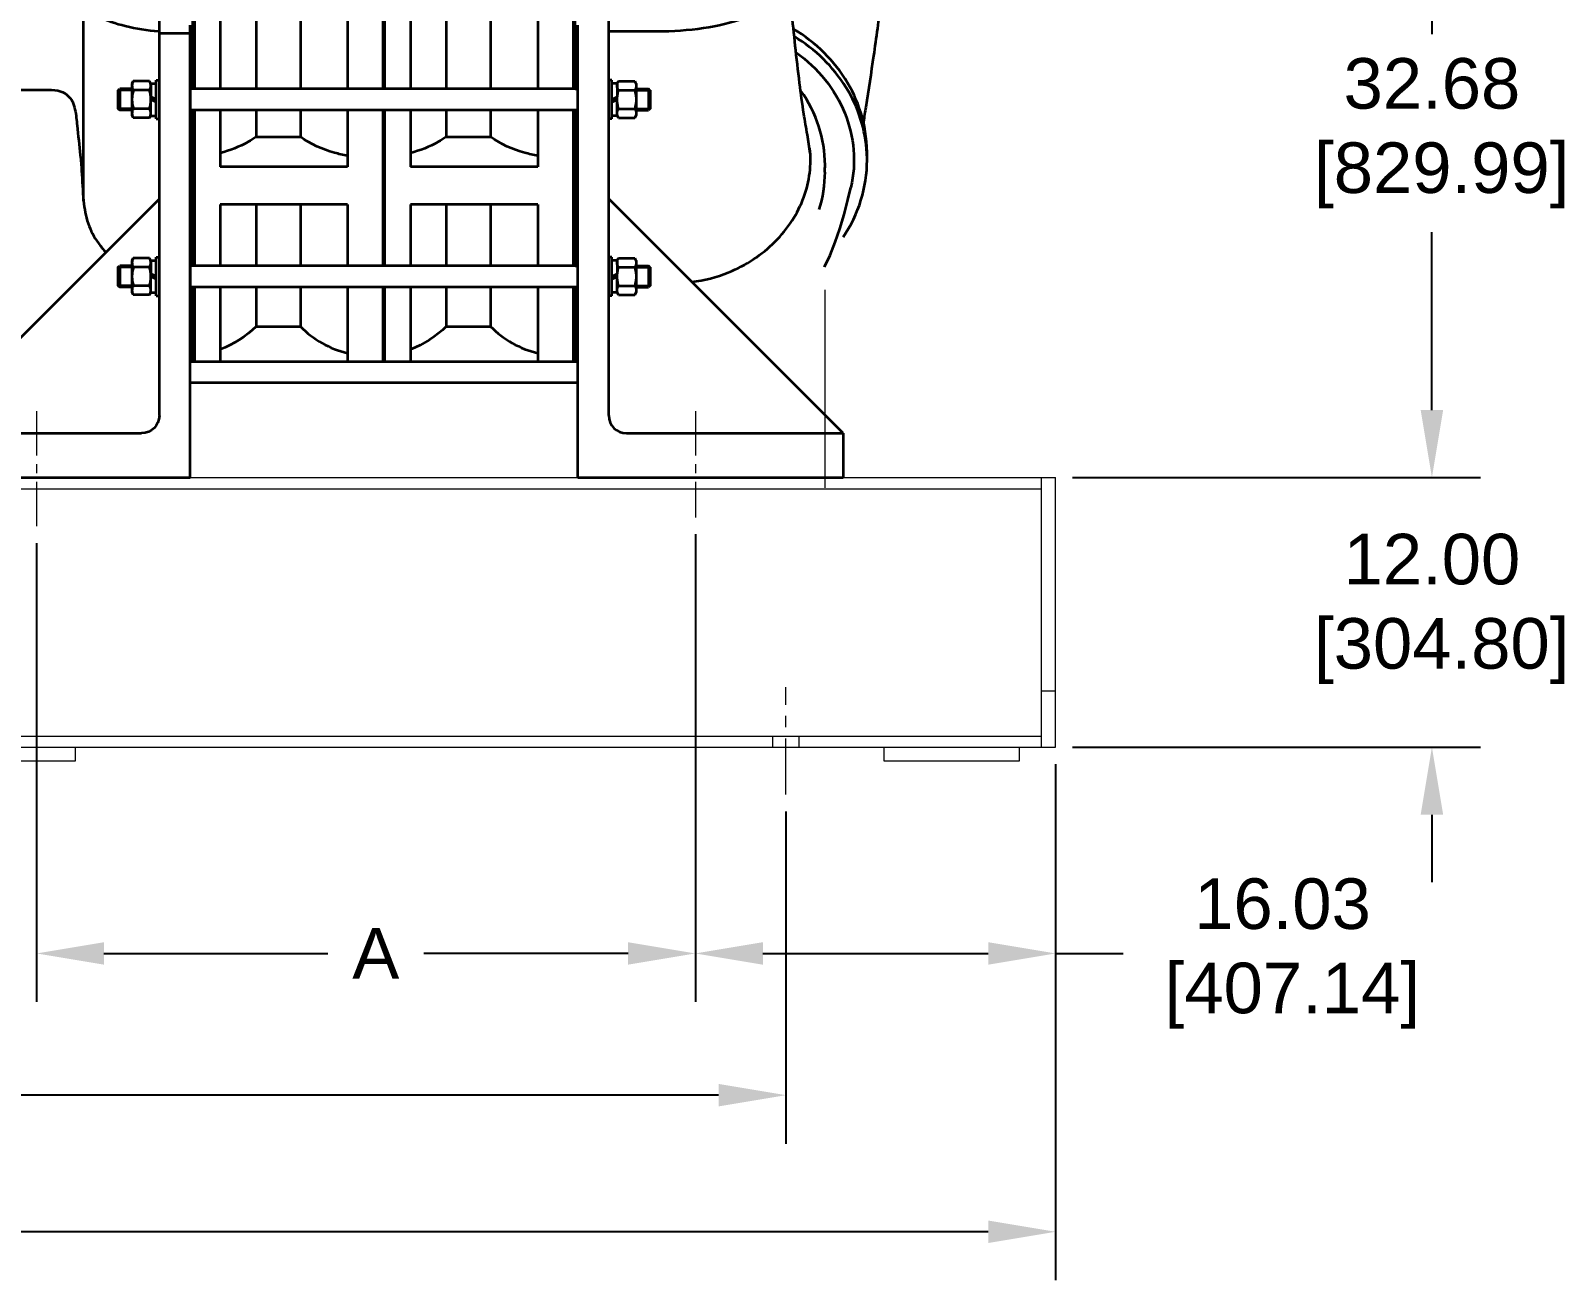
# Model space of a CAD drawing. Header units: inches. Extents: x 62 to 508, y 938 to 1278.
# Drawn here: x 203.9 to 272.1, y 1022.5 to 1078.1 of the extents above; entities that cross this region are included whole.
import ezdxf

# ---------------------------------------------------------------- set-up
doc = ezdxf.new("R2010")
doc.units = ezdxf.units.IN
doc.header["$MEASUREMENT"] = 0
doc.linetypes.add('CENTER', pattern=[2, 1.25, -0.25, 0.25, -0.25])
doc.linetypes.add('点画线', pattern=[16, 10, -2, 2, -2])
doc.layers.add('CL', color=1, linetype='CENTER')
doc.layers.add('中心线层', color=1, linetype='点画线', lineweight=18)
doc.layers.add('粗实线层', color=7, linetype='Continuous', lineweight=35)
doc.styles.get("Standard").update_dxf_attribs({"font": 'arial.ttf'})
doc.dimstyles.new('STANDARD 2 PLCS', dxfattribs={"dimtxt": 0.125, "dimasz": 0.18, "dimexe": 0.18, "dimexo": 0.0625, "dimgap": 0.09, "dimtad": 0, "dimtih": 1, "dimtoh": 1, "dimzin": 4, "dimdsep": 46, "dimtxsty": 'Standard', "dimcen": 0.09, "dimaunit": 1, "dimadec": 0, "dimazin": 1, "dimtfac": 1, "dimtofl": 0, "dimtmove": 1, "dimatfit": 3, "dimfxl": 1, "dimtolj": 1, "dimtzin": 4, "dimarcsym": 0})

# ---------------------------------------------------------------- blocks, each defined once
blk = doc.blocks.new('CF45排气机壳1#-01')
blk.add_line((33.4, 10), (-19.6, 63))
at = {"layer": '中心线层'}
blk.add_line((0, 15), (0, -9), dxfattribs=at)
at = {"layer": '粗实线层', "color": 7}
for p, q in [((-19.6, 14), (-19.6, 161)), ((-27.2, 87.84), (-27.2, 135.31)), ((-26.6, 0), (-26.6, 102.23)), ((-8.6, 100.79), (-19.6, 100.79)), ((-18.9, 89.84), (-19.6, 89.84)), ((-18.9, 81.04), (-18.9, 89.84)), ((-17.7, 89.09), (-18.9, 89.09)), ((-17.38, 89.6), (-17.7, 89.04)), ((-17.7, 89.09), (-17.7, 86.04)), ((-17.38, 89.6), (-13.72, 89.6)), ((-17.38, 87.52), (-13.72, 87.52)), ((-13.72, 89.6), (-13.4, 89.04)), ((-13.4, 89.04), (-13.4, 81.84)), ((-13.4, 87.84), (-10.64, 87.84)), ((-10.64, 87.84), (-10.64, 83.04)), ((-10.24, 87.44), (-10.64, 87.84)), ((-10.24, 87.54), (-10.24, 83.34)), ((-18.9, 85.44), (-17.7, 86.04)), ((-18.9, 84.84), (-17.7, 85.44)), ((-17.7, 85.44), (-17.7, 86.04)), ((-17.7, 81.79), (-17.7, 85.44)), ((-17.38, 83.36), (-13.72, 83.36)), ((-10.24, 83.44), (-10.64, 83.04)), ((-27.2, 47.84), (-27.2, 83.04)), ((-18.9, 81.04), (-19.6, 81.04)), ((-17.7, 81.79), (-18.9, 81.79)), ((-17.38, 81.29), (-17.7, 81.84)), ((-17.38, 81.29), (-13.72, 81.29)), ((-13.72, 81.29), (-13.4, 81.84)), ((-13.4, 83.04), (-10.64, 83.04)), ((-13.4, 83.04), (-10.64, 83.04)), ((-18.9, 49.84), (-19.6, 49.84)), ((-18.9, 41.04), (-18.9, 49.84)), ((-17.7, 49.09), (-18.9, 49.09)), ((-17.38, 49.59), (-17.7, 49.04)), ((-17.7, 49.09), (-17.7, 46.04)), ((-17.38, 49.59), (-13.72, 49.59)), ((-13.72, 49.59), (-13.4, 49.04)), ((-13.4, 49.04), (-13.4, 41.84)), ((-18.9, 45.44), (-17.7, 46.04)), ((-18.9, 44.84), (-17.7, 45.44)), ((-17.7, 45.44), (-17.7, 46.04)), ((-17.7, 41.79), (-17.7, 45.44)), ((-17.38, 47.52), (-13.72, 47.52)), ((-13.4, 47.84), (-10.64, 47.84)), ((-10.64, 47.84), (-10.64, 43.04)), ((-10.24, 47.44), (-10.64, 47.84)), ((-10.24, 47.54), (-10.24, 43.34)), ((-27.2, 26.19), (-27.2, 43.04)), ((-17.7, 41.79), (-18.9, 41.79)), ((-17.38, 41.28), (-17.7, 41.84)), ((-17.38, 43.36), (-13.72, 43.36)), ((-13.72, 41.28), (-13.4, 41.84)), ((-13.4, 43.04), (-10.64, 43.04)), ((-13.4, 43.04), (-10.64, 43.04)), ((-10.24, 43.44), (-10.64, 43.04)), ((-18.9, 41.04), (-19.6, 41.04)), ((-17.38, 41.28), (-13.72, 41.28)), ((-15.6, 10), (33.4, 10)), ((33.4, 10), (33.4, 0)), ((-26.6, 0), (33.4, 0))]:
    blk.add_line(p, q, dxfattribs=at)
at = {"layer": '粗实线层'}
for p, q in [((-27.2, 87.84), (-26.6, 87.84)), ((-19.6, 81.04), (-19.6, 89.84)), ((-27.2, 83.04), (-26.6, 83.04)), ((-19.6, 41.04), (-19.6, 49.84)), ((-27.2, 47.84), (-26.6, 47.84)), ((-27.2, 43.04), (-26.6, 43.04)), ((-27.2, 26.19), (-26.6, 26.19))]:
    blk.add_line(p, q, dxfattribs=at)
at = {"layer": '粗实线层', "color": 3}
for p, q in [((-13.4, 87.54), (-10.24, 87.54)), ((-13.4, 83.34), (-10.24, 83.34)), ((-13.4, 47.54), (-10.24, 47.54)), ((-13.4, 43.34), (-10.24, 43.34))]:
    blk.add_line(p, q, dxfattribs=at)
at = {"layer": '粗实线层', "color": 7}
for points in [[(33.62, 59.43), (34.49, 62.75), (35.15, 65.57)], [(29.19, 47.6), (30.43, 50.23), (31.61, 53.17), (32.67, 56.24), (33.62, 59.43)]]:
    blk.add_lwpolyline(points, dxfattribs=at)
for centre, radius, start, end in [((8.4, 71.75), 30.4, 359.9995, 2.9696), ((1.32, 70.63), 27.98, 356.7698, 359.9999), ((1.06, 69.08), 28.24, 342.4298, 359.9497)]:
    blk.add_arc(centre, radius, start, end, dxfattribs=at)
at = {"layer": '粗实线层'}
blk.add_arc((-15.6, 14), 4, 180, 270, dxfattribs=at)
at = {"layer": '粗实线层', "color": 7}
for points, knots in [([(22.36, 111.54), (21.42, 109.79), (18.93, 107.51), (14.92, 105.25), (9.5, 103.06), (1.58, 101.26), (-5.11, 100.79), (-8.6, 100.79)], [0, 0, 0, 0, 229.699845, 373.407334, 535.655671, 905.367804, 1310.866782, 1310.866782, 1310.866782, 1310.866782]), ([(38.79, 72.43), (38.85, 75.48), (38.16, 81.38), (34.67, 89.45), (29.32, 96.27), (24.69, 99.86), (22.17, 101.38)], [0, 0, 0, 0, 217.112483, 415.766293, 618.975045, 828.071673, 828.071673, 828.071673, 828.071673]), ([(38.76, 73.32), (38.62, 75.93), (37.66, 81.17), (34.27, 88.46), (29.12, 94.84), (24.74, 98.22), (22.38, 99.67)], [0, 0, 0, 0, 199.759141, 402.358163, 609.456447, 821.695878, 821.695878, 821.695878, 821.695878]), ([(22.77, 96.07), (25.21, 94.32), (29.59, 90.24), (34.13, 82.61), (36.19, 74.12), (35.78, 68.34), (35.15, 65.57)], [0, 0, 0, 0, 202.357877, 399.096762, 591.897947, 783.767519, 783.767519, 783.767519, 783.767519]), ([(-17.7, 88.56), (-17.7, 88.74), (-17.63, 89.1), (-17.47, 89.44), (-17.38, 89.6)], [0, 0, 0, 0, 299.822326, 618.101501, 618.101501, 618.101501, 618.101501]), ([(-17.38, 87.52), (-17.47, 87.68), (-17.63, 88.02), (-17.7, 88.38), (-17.7, 88.56)], [0, 0, 0, 0, 315.053735, 611.83708, 611.83708, 611.83708, 611.83708]), ([(-17.7, 85.44), (-17.7, 85.79), (-17.64, 86.5), (-17.48, 87.18), (-17.38, 87.52)], [0, 0, 0, 0, 301.053922, 602.233615, 602.233615, 602.233615, 602.233615]), ([(-13.72, 89.6), (-13.63, 89.44), (-13.47, 89.1), (-13.4, 88.74), (-13.4, 88.56)], [0, 0, 0, 0, 310.389573, 602.779236, 602.779236, 602.779236, 602.779236]), ([(-13.4, 88.56), (-13.4, 88.38), (-13.47, 88.02), (-13.63, 87.68), (-13.72, 87.52)], [0, 0, 0, 0, 289.330824, 596.472647, 596.472647, 596.472647, 596.472647]), ([(-13.72, 87.52), (-13.62, 87.18), (-13.46, 86.5), (-13.4, 85.79), (-13.4, 85.44)], [0, 0, 0, 0, 293.566969, 587.011323, 587.011323, 587.011323, 587.011323]), ([(29.3, 70.63), (29.3, 73.58), (28.34, 79.56), (25.58, 84.95), (23.84, 87.4)], [0, 0, 0, 0, 213.907854, 431.616862, 431.616862, 431.616862, 431.616862]), ([(-17.38, 83.36), (-17.48, 83.7), (-17.64, 84.39), (-17.7, 85.09), (-17.7, 85.44)], [0, 0, 0, 0, 294.830294, 589.537447, 589.537447, 589.537447, 589.537447]), ([(-17.7, 82.32), (-17.7, 82.5), (-17.63, 82.87), (-17.47, 83.2), (-17.38, 83.36)], [0, 0, 0, 0, 281.178743, 579.667699, 579.667699, 579.667699, 579.667699]), ([(-13.4, 85.44), (-13.4, 85.09), (-13.46, 84.39), (-13.62, 83.7), (-13.72, 83.36)], [0, 0, 0, 0, 287.071976, 574.263884, 574.263884, 574.263884, 574.263884]), ([(-13.72, 83.36), (-13.63, 83.2), (-13.47, 82.87), (-13.4, 82.5), (-13.4, 82.32)], [0, 0, 0, 0, 290.507018, 564.166697, 564.166697, 564.166697, 564.166697]), ([(-17.38, 81.29), (-17.47, 81.45), (-17.63, 81.78), (-17.7, 82.15), (-17.7, 82.32)], [0, 0, 0, 0, 295.268304, 573.413152, 573.413152, 573.413152, 573.413152]), ([(-13.4, 82.32), (-13.4, 82.15), (-13.47, 81.78), (-13.63, 81.45), (-13.72, 81.29)], [0, 0, 0, 0, 270.603025, 557.865191, 557.865191, 557.865191, 557.865191]), ([(-0.8, 44.2), (2.01, 44.58), (6.91, 45.84), (13.2, 49.12), (18.11, 53.12), (21.98, 57.9), (24.68, 63.2), (26.06, 68.79), (26.08, 72.58), (25.86, 74.41)], [83.041624, 83.041624, 83.041624, 83.041624, 235.65273, 351.673381, 465.308715, 575.695177, 682.027848, 784.669035, 884.561499, 884.561499, 884.561499, 884.561499]), ([(33.4, 54.3), (35.13, 56.87), (37.86, 62.5), (38.8, 68.69), (38.8, 71.75)], [0, 0, 0, 0, 165.834581, 329.017474, 329.017474, 329.017474, 329.017474]), ([(-17.7, 48.55), (-17.7, 48.73), (-17.63, 49.1), (-17.47, 49.43), (-17.38, 49.59)], [0, 0, 0, 0, 181.084085, 373.315578, 373.315578, 373.315578, 373.315578]), ([(-17.38, 47.52), (-17.47, 47.68), (-17.63, 48.01), (-17.7, 48.38), (-17.7, 48.55)], [0, 0, 0, 0, 189.073994, 367.183334, 367.183334, 367.183334, 367.183334]), ([(-13.72, 49.59), (-13.63, 49.43), (-13.47, 49.1), (-13.4, 48.73), (-13.4, 48.55)], [0, 0, 0, 0, 183.440288, 356.242625, 356.242625, 356.242625, 356.242625]), ([(-13.4, 48.55), (-13.4, 48.38), (-13.47, 48.01), (-13.63, 47.68), (-13.72, 47.52)], [0, 0, 0, 0, 169.779781, 350.011084, 350.011084, 350.011084, 350.011084]), ([(-17.7, 45.44), (-17.7, 45.79), (-17.64, 46.49), (-17.48, 47.18), (-17.38, 47.52)], [0, 0, 0, 0, 178.946233, 357.967225, 357.967225, 357.967225, 357.967225]), ([(-17.38, 43.36), (-17.48, 43.7), (-17.64, 44.38), (-17.7, 45.09), (-17.7, 45.44)], [0, 0, 0, 0, 172.827803, 345.583422, 345.583422, 345.583422, 345.583422]), ([(-13.72, 47.52), (-13.62, 47.18), (-13.46, 46.49), (-13.4, 45.79), (-13.4, 45.44)], [0, 0, 0, 0, 170.484323, 340.897439, 340.897439, 340.897439, 340.897439]), ([(-13.4, 45.44), (-13.4, 45.09), (-13.46, 44.38), (-13.62, 43.7), (-13.72, 43.36)], [0, 0, 0, 0, 164.1485, 328.365577, 328.365577, 328.365577, 328.365577]), ([(-17.7, 42.32), (-17.7, 42.5), (-17.63, 42.86), (-17.47, 43.2), (-17.38, 43.36)], [0, 0, 0, 0, 162.901819, 335.832366, 335.832366, 335.832366, 335.832366]), ([(-17.38, 41.28), (-17.47, 41.44), (-17.63, 41.77), (-17.7, 42.14), (-17.7, 42.32)], [0, 0, 0, 0, 169.799585, 329.752004, 329.752004, 329.752004, 329.752004]), ([(-13.72, 43.36), (-13.63, 43.2), (-13.47, 42.86), (-13.4, 42.5), (-13.4, 42.32)], [0, 0, 0, 0, 163.888505, 318.272643, 318.272643, 318.272643, 318.272643]), ([(-13.4, 42.32), (-13.4, 42.14), (-13.47, 41.77), (-13.63, 41.44), (-13.72, 41.28)], [0, 0, 0, 0, 151.377044, 312.073316, 312.073316, 312.073316, 312.073316])]:
    blk.add_open_spline(points, degree=3, knots=knots, dxfattribs=at)
at = {"layer": '粗实线层'}
for points, knots in [([(25.97, 73.23), (25.76, 74.64), (25.31, 77.63), (24.35, 82.9), (23.48, 89.63), (22.58, 97.4), (21.86, 104.35), (21.45, 108.48), (21.31, 109.98)], [1035.583145, 1035.583145, 1035.583145, 1035.583145, 1109.348883, 1191.258031, 1312.370539, 1459.049483, 1595.309614, 1673.114321, 1673.114321, 1673.114321, 1673.114321]), ([(42.01, 108), (42, 107.89), (41.43, 103.65), (40.34, 95.55), (38.94, 86.46), (38.16, 81.48), (37.98, 80.34)], [0, 0, 0, 0, 11.325132, 420.488774, 803.645855, 916.472477, 916.472477, 916.472477, 916.472477])]:
    blk.add_open_spline(points, degree=3, knots=knots, dxfattribs=at)
blk = doc.blocks.new('CF45进气机壳1#-01_1')
at = {"layer": '中心线层'}
blk.add_line((0, 15), (0, -11), dxfattribs=at)
at = {"layer": '粗实线层'}
for p, q in [((-35.36, 135.31), (-35.36, 87.84)), ((-27.76, 14), (-27.76, 137.47)), ((-10.64, 62.52), (-10.64, 106.08)), ((-34.76, 0), (-34.76, 102.23)), ((-27.76, 100.43), (-34.76, 100.43)), ((-35.36, 87.84), (-34.76, 87.84)), ((-34.76, 87.84), (-34.76, 83.04)), ((-27.76, 81.04), (-27.76, 89.84)), ((-34.76, 83.04), (-35.36, 83.04)), ((-35.36, 83.04), (-35.36, 47.84)), ((25.24, 10), (-27.76, 63)), ((-27.76, 41.04), (-27.76, 49.84)), ((-35.36, 47.84), (-34.76, 47.84)), ((-34.76, 47.84), (-34.76, 43.04)), ((-34.76, 43.04), (-35.36, 43.04)), ((-35.36, 43.04), (-35.36, 26.19)), ((-35.36, 26.19), (-34.76, 26.19)), ((-27.76, 18.99), (-27.76, 23.79)), ((25.24, 10), (-23.76, 10)), ((25.24, 0), (-34.76, 0))]:
    blk.add_line(p, q, dxfattribs=at)
at = {"layer": '粗实线层', "color": 7}
for p, q in [((-27.06, 89.84), (-27.76, 89.84)), ((-27.06, 81.04), (-27.06, 89.84)), ((-25.86, 89.09), (-27.06, 89.09)), ((-25.54, 89.6), (-25.86, 89.04)), ((-25.86, 89.09), (-25.86, 86.04)), ((-25.54, 89.6), (-21.88, 89.6)), ((-25.54, 87.52), (-21.88, 87.52)), ((-21.88, 89.6), (-21.56, 89.04)), ((-21.56, 89.04), (-21.56, 81.84)), ((-21.56, 87.84), (-18.8, 87.84)), ((-18.8, 87.84), (-18.8, 83.04)), ((-18.4, 87.44), (-18.8, 87.84)), ((-18.4, 87.54), (-18.4, 83.34)), ((-27.06, 85.44), (-25.86, 86.04)), ((-27.06, 84.84), (-25.86, 85.44)), ((-25.86, 85.44), (-25.86, 86.04)), ((-25.86, 81.79), (-25.86, 85.44)), ((-25.54, 83.36), (-21.88, 83.36)), ((-18.4, 83.44), (-18.8, 83.04)), ((-27.06, 81.04), (-27.76, 81.04)), ((-25.86, 81.79), (-27.06, 81.79)), ((-25.54, 81.29), (-25.86, 81.84)), ((-25.54, 81.29), (-21.88, 81.29)), ((-21.88, 81.29), (-21.56, 81.84)), ((-21.56, 83.04), (-18.8, 83.04)), ((-21.56, 83.04), (-18.8, 83.04)), ((-27.06, 49.84), (-27.76, 49.84)), ((-27.06, 41.04), (-27.06, 49.84)), ((-25.86, 49.09), (-27.06, 49.09)), ((-25.54, 49.59), (-25.86, 49.04)), ((-25.86, 49.09), (-25.86, 46.04)), ((-25.54, 49.59), (-21.88, 49.59)), ((-21.88, 49.59), (-21.56, 49.04)), ((-21.56, 49.04), (-21.56, 41.84)), ((-27.06, 45.44), (-25.86, 46.04)), ((-27.06, 44.84), (-25.86, 45.44)), ((-25.86, 45.44), (-25.86, 46.04)), ((-25.86, 41.79), (-25.86, 45.44)), ((-25.54, 47.52), (-21.88, 47.52)), ((-21.56, 47.84), (-18.8, 47.84)), ((-18.8, 47.84), (-18.8, 43.04)), ((-18.4, 47.44), (-18.8, 47.84)), ((-18.4, 47.54), (-18.4, 43.34)), ((-25.86, 41.79), (-27.06, 41.79)), ((-25.54, 41.28), (-25.86, 41.84)), ((-25.54, 43.36), (-21.88, 43.36)), ((-21.88, 41.28), (-21.56, 41.84)), ((-21.56, 43.04), (-18.8, 43.04)), ((-21.56, 43.04), (-18.8, 43.04)), ((-18.4, 43.44), (-18.8, 43.04)), ((-27.06, 41.04), (-27.76, 41.04)), ((-25.54, 41.28), (-21.88, 41.28))]:
    blk.add_line(p, q, dxfattribs=at)
at = {"layer": '粗实线层', "color": 3}
for p, q in [((-21.56, 87.54), (-18.4, 87.54)), ((-21.56, 83.34), (-18.4, 83.34)), ((-21.56, 47.54), (-18.4, 47.54)), ((-21.56, 43.34), (-18.4, 43.34))]:
    blk.add_line(p, q, dxfattribs=at)
at = {"layer": '粗实线层'}
for centre, radius, start, end in [((-32.1, 154.91), 54.29, 274.5863, 274.706), ((-23.76, 14), 4, 180, 270)]:
    blk.add_arc(centre, radius, start, end, dxfattribs=at)
for points, knots in [([(77.59, 299.68), (77.5, 299.18), (77.02, 296.79), (75.56, 290.64), (73.55, 282.21), (71.04, 272.05), (68.44, 258.95), (64.39, 237.69), (59.54, 209.19), (55.34, 176.66), (52.45, 147.96), (50.15, 125.92), (47.64, 111.48), (43.78, 101.12), (38.13, 93.01), (30.95, 88.78), (25.2, 87.59), (19.64, 87.57), (13.21, 87.6), (5.32, 87.6), (-0.78, 87.66), (-5.78, 87.58), (-8.09, 85.55), (-8.89, 82.62), (-9.24, 78.54), (-9.81, 73.93), (-10.32, 68.25), (-10.45, 63.06), (-11.38, 57.4), (-13.43, 53.55), (-15.06, 51.57), (-15.67, 50.91)], [0, 0, 0, 0, 95.68493, 454.340786, 1179.984578, 1714.986454, 2408.726252, 3672.602713, 5757.94742, 7806.398301, 9797.888106, 11143.20824, 11947.535364, 12525.126954, 13199.645839, 13749.03194, 14033.345158, 14286.921047, 14784.054864, 15237.290212, 15755.33091, 15935.922875, 16150.328951, 16267.165708, 16497.198824, 16914.204801, 17135.484377, 17561.243286, 17884.914858, 18196.233841, 18362.280407, 18362.280407, 18362.280407, 18362.280407]), ([(-27.65, 100.81), (-25.09, 101.02), (-20.28, 101.77), (-13.06, 104.08), (-7.94, 107.67), (-7.36, 110.62)], [0, 0, 0, 0, 308.240491, 576.566453, 938.98701, 938.98701, 938.98701, 938.98701])]:
    blk.add_open_spline(points, degree=3, knots=knots, dxfattribs=at)
at = {"layer": '粗实线层', "color": 7}
for points, knots in [([(-25.86, 88.56), (-25.86, 88.74), (-25.79, 89.1), (-25.63, 89.44), (-25.54, 89.6)], [0, 0, 0, 0, 315.81316, 651.067553, 651.067553, 651.067553, 651.067553]), ([(-25.54, 87.52), (-25.63, 87.68), (-25.79, 88.02), (-25.86, 88.38), (-25.86, 88.56)], [0, 0, 0, 0, 332.063428, 644.870053, 644.870053, 644.870053, 644.870053]), ([(-25.86, 85.44), (-25.86, 85.79), (-25.8, 86.5), (-25.64, 87.18), (-25.54, 87.52)], [0, 0, 0, 0, 317.665187, 635.463085, 635.463085, 635.463085, 635.463085]), ([(-21.88, 89.6), (-21.79, 89.44), (-21.63, 89.1), (-21.56, 88.74), (-21.56, 88.56)], [0, 0, 0, 0, 326.774169, 634.598263, 634.598263, 634.598263, 634.598263]), ([(-21.56, 88.56), (-21.56, 88.38), (-21.63, 88.02), (-21.79, 87.68), (-21.88, 87.52)], [0, 0, 0, 0, 304.788777, 628.340134, 628.340134, 628.340134, 628.340134]), ([(-21.88, 87.52), (-21.78, 87.18), (-21.62, 86.5), (-21.56, 85.79), (-21.56, 85.44)], [0, 0, 0, 0, 309.618905, 619.10849, 619.10849, 619.10849, 619.10849]), ([(-25.54, 83.36), (-25.64, 83.7), (-25.8, 84.39), (-25.86, 85.09), (-25.86, 85.44)], [0, 0, 0, 0, 311.520894, 622.911677, 622.911677, 622.911677, 622.911677]), ([(-25.86, 82.32), (-25.86, 82.5), (-25.79, 82.87), (-25.63, 83.2), (-25.54, 83.36)], [0, 0, 0, 0, 297.391206, 613.090713, 613.090713, 613.090713, 613.090713]), ([(-21.56, 85.44), (-21.56, 85.09), (-21.62, 84.39), (-21.78, 83.7), (-21.88, 83.36)], [0, 0, 0, 0, 303.180514, 606.48769, 606.48769, 606.48769, 606.48769]), ([(-21.88, 83.36), (-21.79, 83.2), (-21.63, 82.87), (-21.56, 82.5), (-21.56, 82.32)], [0, 0, 0, 0, 307.09888, 596.388211, 596.388211, 596.388211, 596.388211]), ([(-25.54, 81.29), (-25.63, 81.45), (-25.79, 81.78), (-25.86, 82.15), (-25.86, 82.32)], [0, 0, 0, 0, 312.517832, 606.911857, 606.911857, 606.911857, 606.911857]), ([(-21.56, 82.32), (-21.56, 82.15), (-21.63, 81.78), (-21.79, 81.45), (-21.88, 81.29)], [0, 0, 0, 0, 286.259809, 590.142638, 590.142638, 590.142638, 590.142638]), ([(-25.86, 48.55), (-25.86, 48.73), (-25.79, 49.1), (-25.63, 49.43), (-25.54, 49.59)], [0, 0, 0, 0, 199.16253, 410.585363, 410.585363, 410.585363, 410.585363]), ([(-25.54, 47.52), (-25.63, 47.68), (-25.79, 48.01), (-25.86, 48.38), (-25.86, 48.55)], [0, 0, 0, 0, 208.351702, 404.62081, 404.62081, 404.62081, 404.62081]), ([(-21.88, 49.59), (-21.79, 49.43), (-21.63, 49.1), (-21.56, 48.73), (-21.56, 48.55)], [0, 0, 0, 0, 201.826529, 391.948865, 391.948865, 391.948865, 391.948865]), ([(-21.56, 48.55), (-21.56, 48.38), (-21.63, 48.01), (-21.79, 47.68), (-21.88, 47.52)], [0, 0, 0, 0, 187.168157, 385.858253, 385.858253, 385.858253, 385.858253]), ([(-25.86, 45.44), (-25.86, 45.79), (-25.8, 46.49), (-25.64, 47.18), (-25.54, 47.52)], [0, 0, 0, 0, 197.856318, 395.795294, 395.795294, 395.795294, 395.795294]), ([(-25.54, 43.36), (-25.64, 43.7), (-25.8, 44.38), (-25.86, 45.09), (-25.86, 45.44)], [0, 0, 0, 0, 191.929936, 383.77971, 383.77971, 383.77971, 383.77971]), ([(-21.88, 47.52), (-21.78, 47.18), (-21.62, 46.49), (-21.56, 45.79), (-21.56, 45.44)], [0, 0, 0, 0, 188.636638, 377.194488, 377.194488, 377.194488, 377.194488]), ([(-21.56, 45.44), (-21.56, 45.09), (-21.62, 44.38), (-21.78, 43.7), (-21.88, 43.36)], [0, 0, 0, 0, 182.466248, 365.008726, 365.008726, 365.008726, 365.008726]), ([(-25.86, 42.32), (-25.86, 42.5), (-25.79, 42.86), (-25.63, 43.2), (-25.54, 43.36)], [0, 0, 0, 0, 181.525774, 374.226822, 374.226822, 374.226822, 374.226822]), ([(-25.54, 41.28), (-25.63, 41.44), (-25.79, 41.77), (-25.86, 42.14), (-25.86, 42.32)], [0, 0, 0, 0, 189.672845, 368.346018, 368.346018, 368.346018, 368.346018]), ([(-21.88, 43.36), (-21.79, 43.2), (-21.63, 42.86), (-21.56, 42.5), (-21.56, 42.32)], [0, 0, 0, 0, 182.81934, 355.03646, 355.03646, 355.03646, 355.03646]), ([(-21.56, 42.32), (-21.56, 42.14), (-21.63, 41.77), (-21.79, 41.44), (-21.88, 41.28)], [0, 0, 0, 0, 169.294056, 349.010366, 349.010366, 349.010366, 349.010366])]:
    blk.add_open_spline(points, degree=3, knots=knots, dxfattribs=at)
blk = doc.blocks.new('CF45中间机壳-01_1')
at = {"layer": '粗实线层'}
for p, q in [((0, 61.66), (0, 109.13)), ((0.4, 61.66), (0.4, 109.13)), ((6.16, 109.13), (6.16, 61.66)), ((14.27, 109.13), (14.27, 61.66)), ((24.31, 109.13), (24.31, 61.66)), ((34.96, 109.13), (34.96, 61.66)), ((43, 61.66), (43, 109.13)), ((44, 61.66), (-0.6, 61.66)), ((44, 56.86), (-0.6, 56.86)), ((0, 21.65), (0, 56.86)), ((0.4, 21.65), (0.4, 56.86)), ((6.16, 56.86), (6.16, 44.02)), ((14.27, 56.86), (14.27, 50.81)), ((24.31, 56.86), (24.31, 50.81)), ((34.96, 56.86), (34.96, 44.02)), ((43, 21.65), (43, 56.86)), ((14.27, 50.81), (24.31, 50.81)), ((34.96, 44.02), (6.16, 44.02)), ((34.96, 35.53), (6.16, 35.53)), ((6.16, 35.53), (6.16, 21.65)), ((14.27, 35.53), (14.27, 21.65)), ((24.31, 35.53), (24.31, 21.65)), ((34.96, 35.53), (34.96, 21.65)), ((44, 21.65), (-0.6, 21.65)), ((44, 16.85), (-0.6, 16.85)), ((0, 0), (0, 16.85)), ((0.4, 0), (0.4, 16.85)), ((6.16, 16.85), (6.16, 0)), ((14.27, 16.85), (14.27, 7.95)), ((24.31, 16.85), (24.31, 7.95)), ((34.96, 16.85), (34.96, 0)), ((43, 0), (43, 16.85)), ((14.27, 7.95), (24.31, 7.95)), ((44, 0), (-0.6, 0)), ((0, 0.81), (0.4, 0.81)), ((44, -4.8), (-0.6, -4.8))]:
    blk.add_line(p, q, dxfattribs=at)
blk.add_arc((39.8, 22.99), 21.59, 224.134, 257.0366, dxfattribs=at)
for points, knots in [([(14.27, 50.81), (13.69, 50.41), (11.17, 48.82), (8.35, 47.73), (6.16, 47.16)], [0, 0, 0, 0, 67.257728, 280.88017, 280.88017, 280.88017, 280.88017]), ([(34.96, 46.57), (33.96, 46.73), (30.21, 47.54), (26.59, 49.15), (24.31, 50.81)], [0, 0, 0, 0, 69.139626, 262.99969, 262.99969, 262.99969, 262.99969])]:
    blk.add_open_spline(points, degree=3, knots=knots, dxfattribs=at)
blk.add_open_spline([(14.27, 7.95), (12, 5.69), (9.17, 3.89), (6.16, 2.78)], degree=3, dxfattribs=at)
blk = doc.blocks.new('L18 blower side view')
at = {"layer": '中心线层', "xscale": -0.19684695, "yscale": 0.19684695, "zscale": 0.19684695}
blk.add_blockref('CF45进气机壳1#-01_1', (25.59, -32.677), dxfattribs=at)
at = {"layer": '粗实线层', "xscale": 0.19684695, "yscale": 0.19684695, "zscale": 0.19684695}
for name, p in [('CF45中间机壳-01_1', (32.548, -27.522)), ('CF45中间机壳-01_1', (41.013, -27.522)), ('CF45排气机壳1#-01', (54.91, -32.677))]:
    blk.add_blockref(name, p, dxfattribs=at)
blk = doc.blocks.new('*D23')
at = {"color": 0, "lineweight": -2, "transparency": 16777216}
for p, q in [((233.44, 1055.664), (233.44, 1034.851)), ((249.469, 1045.435), (249.469, 1034.851)), ((236.44, 1037.011), (246.469, 1037.011)), ((249.469, 1037.011), (252.469, 1037.011))]:
    blk.add_line(p, q, dxfattribs=at)
at = {"color": 0, "transparency": 16777216}
for points in [[(236.44, 1037.511), (236.44, 1036.511), (233.44, 1037.011)], [(246.469, 1037.511), (246.469, 1036.511), (249.469, 1037.011)]]:
    blk.add_solid(points, dxfattribs=at)
at = {"layer": 'Defpoints', "color": 0, "transparency": 16777216}
for p in [(233.44, 1056.414), (249.469, 1046.185), (233.44, 1037.011)]:
    blk.add_point(p, dxfattribs=at)
at = {"color": 0, "transparency": 16777216, "insert": (259.564, 1037.011), "char_height": 2.25, "attachment_point": 5}
blk.add_mtext('\\A1;16.03\\P [407.14]', dxfattribs=at)
blk = doc.blocks.new('*D24')
at = {"color": 0, "lineweight": -2, "transparency": 16777216}
for p, q in [((204.12, 1055.27), (204.12, 1034.851)), ((233.44, 1055.664), (233.44, 1034.851)), ((207.12, 1037.011), (217.085, 1037.011)), ((230.44, 1037.011), (221.346, 1037.011))]:
    blk.add_line(p, q, dxfattribs=at)
at = {"color": 0, "transparency": 16777216}
for points in [[(207.12, 1037.511), (207.12, 1036.511), (204.12, 1037.011)], [(230.44, 1037.511), (230.44, 1036.511), (233.44, 1037.011)]]:
    blk.add_solid(points, dxfattribs=at)
at = {"layer": 'Defpoints', "color": 0, "transparency": 16777216}
for p in [(204.12, 1056.02), (233.44, 1056.414), (204.12, 1037.011)]:
    blk.add_point(p, dxfattribs=at)
at = {"color": 0, "transparency": 16777216, "insert": (219.215, 1037.011), "char_height": 2.25, "attachment_point": 5}
blk.add_mtext('\\A1;A', dxfattribs=at)
blk = doc.blocks.new('*D25')
at = {"color": 0, "lineweight": -2, "transparency": 16777216}
for p, q in [((135.466, 1043.327), (135.466, 1028.545)), ((237.468, 1043.327), (237.468, 1028.545)), ((138.466, 1030.705), (190.931, 1030.705)), ((234.468, 1030.705), (194.609, 1030.705))]:
    blk.add_line(p, q, dxfattribs=at)
at = {"color": 0, "transparency": 16777216}
for points in [[(138.466, 1031.205), (138.466, 1030.205), (135.466, 1030.705)], [(234.468, 1031.205), (234.468, 1030.205), (237.468, 1030.705)]]:
    blk.add_solid(points, dxfattribs=at)
at = {"layer": 'Defpoints', "color": 0, "transparency": 16777216}
for p in [(135.466, 1044.077), (237.468, 1044.077), (135.466, 1030.705)]:
    blk.add_point(p, dxfattribs=at)
at = {"color": 0, "transparency": 16777216, "insert": (192.77, 1030.705), "char_height": 2.25, "attachment_point": 5}
blk.add_mtext('\\A1;F', dxfattribs=at)
blk = doc.blocks.new('*D26')
at = {"color": 0, "lineweight": -2, "transparency": 16777216}
for p, q in [((123.443, 1045.434), (123.443, 1022.468)), ((249.469, 1045.435), (249.469, 1022.468)), ((126.443, 1024.628), (190.965, 1024.628)), ((246.469, 1024.628), (194.531, 1024.628))]:
    blk.add_line(p, q, dxfattribs=at)
at = {"color": 0, "transparency": 16777216}
for points in [[(126.443, 1025.128), (126.443, 1024.128), (123.443, 1024.628)], [(246.469, 1025.128), (246.469, 1024.128), (249.469, 1024.628)]]:
    blk.add_solid(points, dxfattribs=at)
at = {"layer": 'Defpoints', "color": 0, "transparency": 16777216}
for p in [(123.443, 1046.184), (249.469, 1046.185), (123.443, 1024.628)]:
    blk.add_point(p, dxfattribs=at)
at = {"color": 0, "transparency": 16777216, "insert": (192.748, 1024.628), "char_height": 2.25, "attachment_point": 5}
blk.add_mtext('\\A1;L', dxfattribs=at)
blk = doc.blocks.new('*D27')
at = {"color": 0, "lineweight": -2, "transparency": 16777216}
for p, q in [((266.213, 1061.185), (266.213, 1064.185)), ((250.219, 1058.185), (268.373, 1058.185)), ((250.219, 1046.185), (268.373, 1046.185)), ((266.213, 1043.185), (266.213, 1040.185))]:
    blk.add_line(p, q, dxfattribs=at)
at = {"color": 0, "transparency": 16777216}
for points in [[(265.713, 1061.185), (266.713, 1061.185), (266.213, 1058.185)], [(265.713, 1043.185), (266.713, 1043.185), (266.213, 1046.185)]]:
    blk.add_solid(points, dxfattribs=at)
at = {"layer": 'Defpoints', "color": 0, "transparency": 16777216}
for p in [(249.469, 1058.185), (266.213, 1058.185), (249.469, 1046.185)]:
    blk.add_point(p, dxfattribs=at)
at = {"color": 0, "transparency": 16777216, "insert": (266.213, 1052.342), "char_height": 2.25, "attachment_point": 5}
blk.add_mtext('\\A1;12.00\\P [304.80]', dxfattribs=at)
blk = doc.blocks.new('*D31')
at = {"color": 0, "lineweight": -2, "transparency": 16777216}
for p, q in [((253.778, 1090.862), (268.373, 1090.862)), ((266.213, 1087.862), (266.213, 1077.909)), ((266.213, 1061.185), (266.213, 1069.106)), ((250.219, 1058.185), (268.373, 1058.185))]:
    blk.add_line(p, q, dxfattribs=at)
at = {"color": 0, "transparency": 16777216}
for points in [[(265.713, 1087.862), (266.713, 1087.862), (266.213, 1090.862)], [(265.713, 1061.185), (266.713, 1061.185), (266.213, 1058.185)]]:
    blk.add_solid(points, dxfattribs=at)
at = {"layer": 'Defpoints', "color": 0, "transparency": 16777216}
for p in [(253.028, 1090.862), (266.213, 1090.862), (249.469, 1058.185)]:
    blk.add_point(p, dxfattribs=at)
at = {"color": 0, "transparency": 16777216, "insert": (266.213, 1073.507), "char_height": 2.25, "attachment_point": 5}
blk.add_mtext('\\A1;32.68\\P [829.99]', dxfattribs=at)

msp = doc.modelspace()

# ---------------------------------------------------------------- linework, layer by layer
at = {"lineweight": 5}
for points in [[(239.218, 1057.72), (239.218, 1066.534)], [(236.882, 1046.185), (236.882, 1046.684)], [(238.054, 1046.185), (238.054, 1046.684)]]:
    msp.add_lwpolyline(points, dxfattribs=at)
at = {"lineweight": 9}
for points in [[(123.465, 1058.185), (124.09, 1058.185), (248.844, 1058.185)], [(124.09, 1058.185), (124.09, 1046.185), (248.844, 1046.185), (249.469, 1046.185), (249.469, 1058.185)], [(248.844, 1046.185), (248.844, 1058.185)], [(248.844, 1058.185), (249.469, 1058.185)], [(124.09, 1057.684), (248.844, 1057.684)], [(249.469, 1048.686), (248.844, 1048.686)], [(248.844, 1046.284), (248.844, 1046.947)], [(124.09, 1046.685), (248.844, 1046.685)], [(205.842, 1046.185), (205.842, 1045.56), (199.842, 1045.56), (199.842, 1046.185)], [(247.843, 1046.185), (247.843, 1045.56), (241.843, 1045.56), (241.843, 1046.185)]]:
    msp.add_lwpolyline(points, dxfattribs=at)
at = {"layer": 'CL', "lineweight": 5, "ltscale": 2}
msp.add_lwpolyline([(237.468, 1044.077), (237.468, 1048.855)], dxfattribs=at)

# ---------------------------------------------------------------- dimensions: what is measured, and where the dimension line sits
for base, p1, p2, text, picture, middle in [((123.443, 1024.628), (249.469, 1046.185), (123.443, 1046.184), 'L', '*D26', (192.748, 1024.628)), ((135.466, 1030.705), (237.468, 1044.077), (135.466, 1044.077), 'F', '*D25', (192.77, 1030.705))]:
    dim = msp.add_linear_dim(base=base, p1=p1, p2=p2, text=text, dimstyle='STANDARD 2 PLCS', override={"dimscale": 12, "dimtxt": 0.1875, "dimasz": 0.25, "dimpost": '\\X', "dimtmove": 0})
    dim.commit()
    dim.dimension.update_dxf_attribs({"geometry": picture, "text_midpoint": middle, "dimtype": 160})

# ---------------------------------------------------------------- next in the draw order: block references
msp.add_blockref('L18 blower side view', (178.529, 1090.862))

# ---------------------------------------------------------------- next in the draw order: dimensions: what is measured, and where the dimension line sits
for base, p1, p2, picture, middle in [((266.213, 1090.862), (249.469, 1058.185), (253.028, 1090.862), '*D31', (266.213, 1073.507)), ((266.213, 1058.185), (249.469, 1046.185), (249.469, 1058.185), '*D27', (266.213, 1052.342))]:
    dim = msp.add_linear_dim(base=base, p1=p1, p2=p2, angle=90, dimstyle='STANDARD 2 PLCS', override={"dimscale": 12, "dimtxt": 0.1875, "dimasz": 0.25, "dimpost": '\\X', "dimtmove": 0})
    dim.commit()
    dim.dimension.update_dxf_attribs({"geometry": picture, "text_midpoint": middle, "dimtype": 160})
dim = msp.add_linear_dim(base=(204.12, 1037.011), p1=(233.44, 1056.414), p2=(204.12, 1056.02), text='A', dimstyle='STANDARD 2 PLCS', override={"dimscale": 12, "dimtxt": 0.1875, "dimasz": 0.25, "dimpost": '\\X', "dimtmove": 0})
dim.commit()
dim.dimension.update_dxf_attribs({"geometry": '*D24', "text_midpoint": (219.215, 1037.011), "dimtype": 160})
dim = msp.add_linear_dim(base=(233.44, 1037.011), p1=(249.469, 1046.185), p2=(233.44, 1056.414), dimstyle='STANDARD 2 PLCS', override={"dimscale": 12, "dimtxt": 0.1875, "dimasz": 0.25, "dimpost": '\\X', "dimtmove": 0})
dim.commit()
dim.dimension.update_dxf_attribs({"geometry": '*D23', "text_midpoint": (259.564, 1037.011), "dimtype": 160})

doc.saveas('drawing.dxf')
